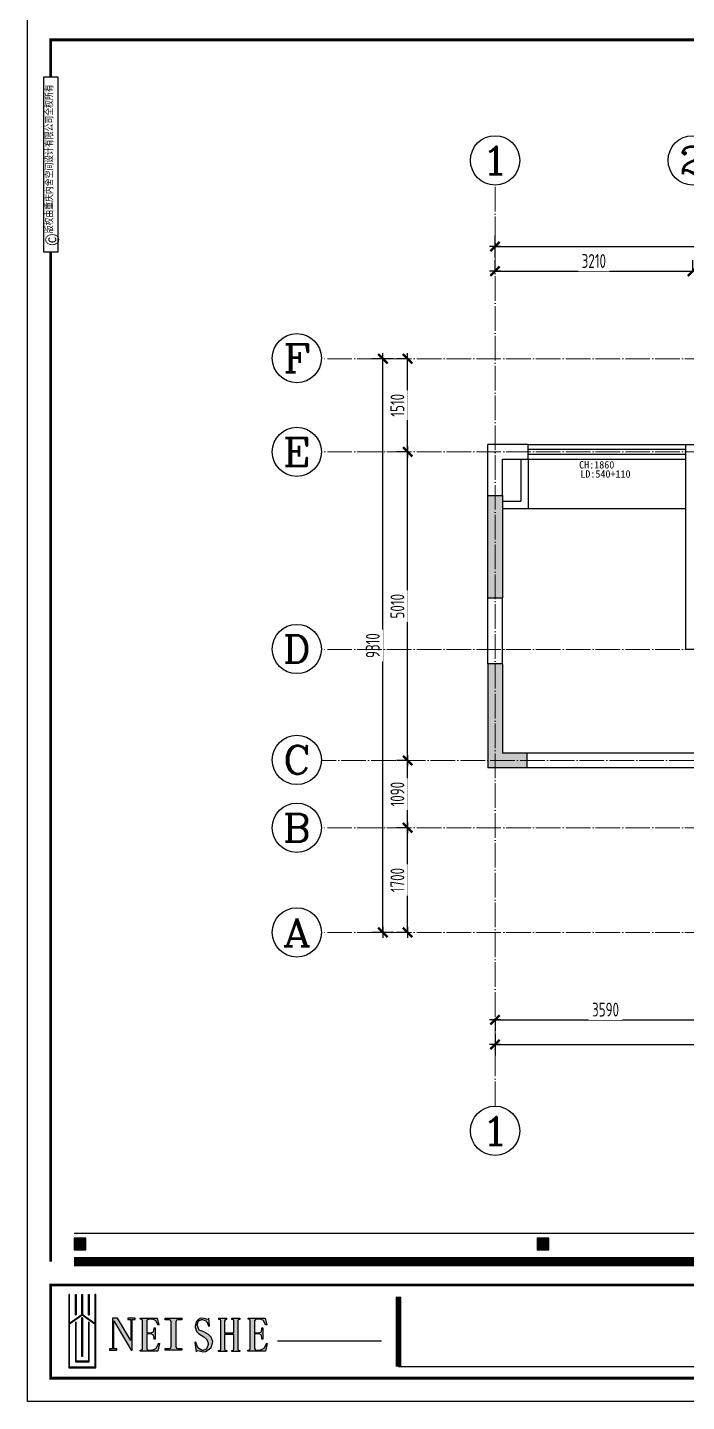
# Model space of a CAD drawing. Header units: inches. Extents: x -50945 to 250244, y -404780 to 18493.
# Drawn here: x 27755 to 38460, y -292400 to -270102 of the extents above; entities that cross this region are included whole.
import ezdxf
from ezdxf.enums import TextEntityAlignment as Align

# ---------------------------------------------------------------- set-up
doc = ezdxf.new("R2010")
doc.units = ezdxf.units.IN
doc.header["$MEASUREMENT"] = 0
doc.linetypes.add('DOTE', pattern=[2.42, 2, -0.2, 0.02, -0.2])
for name, color, linetype in [('15开关布置图-YJ', 2, 'Continuous'), ('AXIS', 1, 'Continuous'), ('AXIS_TEXT', 7, 'Continuous'), ('A图框', 7, 'Continuous'), ('D-ARCHI', 250, 'Continuous'), ('EVH 立面填充', 8, 'Continuous'), ('IBS-003-建筑窗框', 3, 'Continuous'), ('IBS-182-原建筑非承重墙', 150, 'Continuous'), ('IBS-200-原建筑承重墙柱', 200, 'Continuous'), ('IBS-63-原建筑窗', 63, 'Continuous'), ('外标注', 50, 'Continuous')]:
    doc.layers.add(name, color=color, linetype=linetype)
doc.styles.add('04.YBC-外标注3.0', font='', dxfattribs={"width": 0.8, "height": 3})
doc.styles.add('_TCH_AXIS', font='COMPLEX', dxfattribs={"bigfont": 'GBCBIG'})
doc.styles.add('COMPLEX', font='COMPLEX')
doc.styles.add('HBA-DIMT', font='ARCHS.SHX', dxfattribs={"width": 0.8})
doc.styles.add('宋体', font='', dxfattribs={"width": 0.8})
doc.styles.get('04.YBC-外标注3.0').set_extended_font_data('SimSun')
doc.styles.get('宋体').set_extended_font_data('SimSun')
doc.dimstyles.new('HBA_40', dxfattribs={"dimscale": 50, "dimtxt": 2.5, "dimasz": 0.1, "dimexe": 2, "dimexo": 2.5, "dimgap": 0.6, "dimtad": 1, "dimdec": 0, "dimrnd": 5, "dimzin": 0, "dimtxsty": 'HBA-DIMT', "dimblk": 'HBA_DIMENSION_TICK', "dimblk1": 'HBA_DIMENSION_TICK', "dimblk2": 'HBA_DIMENSION_TICK', "dimcen": 0.125, "dimclrd": 44, "dimclre": 44, "dimclrt": 2, "dimadec": 0, "dimazin": 0, "dimtfac": 1, "dimtdec": 0, "dimtix": 1, "dimtmove": 1, "dimatfit": 3, "dimldrblk": 'HBA_Leader_Dot', "dimfxl": 0, "dimtvp": 1, "dimtfill": 1, "dimtolj": 1, "dimtzin": 0, "dimarcsym": 0})

# ---------------------------------------------------------------- blocks, each defined once
blk = doc.blocks.new('HBA_DIMENSION_TICK')
at = {"color": 0, "linetype": 'ByBlock'}
for p, q in [((-10, 0), (0, 0)), ((0, 0), (10, 0))]:
    blk.add_line(p, q, dxfattribs=at)
at = {"color": 50, "linetype": 'ByBlock'}
blk.add_solid([(-10, -7), (-7, -10), (7, 10), (10, 7)], dxfattribs=at)
blk = doc.blocks.new('*D254')
at = {"layer": 'Defpoints', "color": 0, "transparency": 16777216}
for p in [(35350, -285952), (38940, -285952), (38940, -286207)]:
    blk.add_point(p, dxfattribs=at)
at = {"layer": '外标注', "color": 44, "lineweight": -2, "transparency": 16777216}
for p, q in [((35350, -286177), (35350, -286387)), ((35359, -286207), (38931, -286207)), ((38940, -286177), (38940, -286387))]:
    blk.add_line(p, q, dxfattribs=at)
at = {"layer": '外标注', "color": 44, "lineweight": -2, "transparency": 16777216, "xscale": 9, "yscale": 9, "zscale": 9, "rotation": 180}
blk.add_blockref('HBA_DIMENSION_TICK', (35350, -286207), dxfattribs=at)
at = {"layer": '外标注', "color": 44, "lineweight": -2, "transparency": 16777216, "xscale": 9, "yscale": 9, "zscale": 9}
blk.add_blockref('HBA_DIMENSION_TICK', (38940, -286207), dxfattribs=at)
at = {"layer": '外标注', "color": 2, "transparency": 16777216, "insert": (37145, -286040), "char_height": 225, "attachment_point": 5, "style": 'HBA-DIMT', "bg_fill": 3, "box_fill_scale": 1.25, "bg_fill_color": 256, "bg_fill_true_color": 13158600, "bg_fill_transparency": 0}
blk.add_mtext('\\A1;3590', dxfattribs=at)
blk = doc.blocks.new('HBA_Leader_Dot')
at = {"color": 0, "linetype": 'ByBlock'}
blk.add_line((-5, 0), (-10, 0), dxfattribs=at)
at = {"color": 0, "linetype": 'ByBlock', "const_width": 5}
blk.add_lwpolyline([(-2.5, 0, 1), (2.5, 0, 1)], format="xyb", close=True, dxfattribs=at)
blk = doc.blocks.new('*D262')
at = {"layer": 'Defpoints', "color": 0, "transparency": 16777216}
for p in [(35350, -286207), (50050, -286207), (50050, -286607)]:
    blk.add_point(p, dxfattribs=at)
at = {"layer": '外标注', "color": 44, "lineweight": -2, "transparency": 16777216}
for p, q in [((35350, -286432), (35350, -286787)), ((50050, -286432), (50050, -286787)), ((35359, -286607), (50041, -286607))]:
    blk.add_line(p, q, dxfattribs=at)
at = {"layer": '外标注', "color": 44, "lineweight": -2, "transparency": 16777216, "xscale": 9, "yscale": 9, "zscale": 9, "rotation": 180}
blk.add_blockref('HBA_DIMENSION_TICK', (35350, -286607), dxfattribs=at)
at = {"layer": '外标注', "color": 44, "lineweight": -2, "transparency": 16777216, "xscale": 9, "yscale": 9, "zscale": 9}
blk.add_blockref('HBA_DIMENSION_TICK', (50050, -286607), dxfattribs=at)
at = {"layer": '外标注', "color": 2, "transparency": 16777216, "insert": (42700, -286440), "char_height": 225, "attachment_point": 5, "style": 'HBA-DIMT', "bg_fill": 3, "box_fill_scale": 1.25, "bg_fill_color": 256, "bg_fill_true_color": 13158600, "bg_fill_transparency": 0}
blk.add_mtext('\\A1;14700', dxfattribs=at)
blk = doc.blocks.new('*D268')
at = {"layer": 'Defpoints', "color": 0, "transparency": 16777216}
for p in [(38560, -274058), (35350, -274283), (38560, -274283)]:
    blk.add_point(p, dxfattribs=at)
at = {"layer": '外标注', "color": 44, "lineweight": -2, "transparency": 16777216}
for p, q in [((35350, -274058), (35350, -273878)), ((38560, -274058), (38560, -273878)), ((35359, -274058), (38551, -274058))]:
    blk.add_line(p, q, dxfattribs=at)
at = {"layer": '外标注', "color": 44, "lineweight": -2, "transparency": 16777216, "xscale": 9, "yscale": 9, "zscale": 9, "rotation": 180}
blk.add_blockref('HBA_DIMENSION_TICK', (35350, -274058), dxfattribs=at)
at = {"layer": '外标注', "color": 44, "lineweight": -2, "transparency": 16777216, "xscale": 9, "yscale": 9, "zscale": 9}
blk.add_blockref('HBA_DIMENSION_TICK', (38560, -274058), dxfattribs=at)
at = {"layer": '外标注', "color": 2, "transparency": 16777216, "insert": (36955, -273892), "char_height": 225, "attachment_point": 5, "style": 'HBA-DIMT', "bg_fill": 3, "box_fill_scale": 1.25, "bg_fill_color": 256, "bg_fill_true_color": 13158600, "bg_fill_transparency": 0}
blk.add_mtext('\\A1;3210', dxfattribs=at)
blk = doc.blocks.new('*D272')
at = {"layer": 'Defpoints', "color": 0, "transparency": 16777216}
for p in [(50050, -273658), (35350, -274058), (50050, -274058)]:
    blk.add_point(p, dxfattribs=at)
at = {"layer": '外标注', "color": 44, "lineweight": -2, "transparency": 16777216}
for p, q in [((35350, -273833), (35350, -273478)), ((50050, -273833), (50050, -273478)), ((35359, -273658), (50041, -273658))]:
    blk.add_line(p, q, dxfattribs=at)
at = {"layer": '外标注', "color": 44, "lineweight": -2, "transparency": 16777216, "xscale": 9, "yscale": 9, "zscale": 9, "rotation": 180}
blk.add_blockref('HBA_DIMENSION_TICK', (35350, -273658), dxfattribs=at)
at = {"layer": '外标注', "color": 44, "lineweight": -2, "transparency": 16777216, "xscale": 9, "yscale": 9, "zscale": 9}
blk.add_blockref('HBA_DIMENSION_TICK', (50050, -273658), dxfattribs=at)
at = {"layer": '外标注', "color": 2, "transparency": 16777216, "insert": (42700, -273492), "char_height": 225, "attachment_point": 5, "style": 'HBA-DIMT', "bg_fill": 3, "box_fill_scale": 1.25, "bg_fill_color": 256, "bg_fill_true_color": 13158600, "bg_fill_transparency": 0}
blk.add_mtext('\\A1;14700', dxfattribs=at)
blk = doc.blocks.new('*D273')
at = {"layer": 'Defpoints', "color": 0, "transparency": 16777216}
for p in [(33930, -283089), (34132, -283089), (34132, -284787)]:
    blk.add_point(p, dxfattribs=at)
at = {"layer": '外标注', "color": 44, "lineweight": -2, "transparency": 16777216}
for p, q in [((33930, -283089), (33750, -283089)), ((33930, -284778), (33930, -283098)), ((33930, -284787), (33750, -284787))]:
    blk.add_line(p, q, dxfattribs=at)
at = {"layer": '外标注', "color": 44, "lineweight": -2, "transparency": 16777216, "xscale": 9, "yscale": 9, "zscale": 9}
for p, rotation in [((33930, -283089), 90), ((33930, -284787), 270)]:
    blk.add_blockref('HBA_DIMENSION_TICK', p, dxfattribs=dict(at, rotation=rotation))
at = {"layer": '外标注', "color": 2, "transparency": 16777216, "insert": (33764, -283938), "char_height": 225, "attachment_point": 5, "rotation": 90, "style": 'HBA-DIMT', "bg_fill": 3, "box_fill_scale": 1.25, "bg_fill_color": 256, "bg_fill_true_color": 13158600, "bg_fill_transparency": 0}
blk.add_mtext('\\A1;1700', dxfattribs=at)
blk = doc.blocks.new('*D274')
at = {"layer": 'Defpoints', "color": 0, "transparency": 16777216}
for p in [(33930, -281999), (34132, -281999), (34132, -283089)]:
    blk.add_point(p, dxfattribs=at)
at = {"layer": '外标注', "color": 44, "lineweight": -2, "transparency": 16777216}
for p, q in [((33930, -281999), (33750, -281999)), ((33930, -283080), (33930, -282008)), ((33930, -283089), (33750, -283089))]:
    blk.add_line(p, q, dxfattribs=at)
at = {"layer": '外标注', "color": 44, "lineweight": -2, "transparency": 16777216, "xscale": 9, "yscale": 9, "zscale": 9}
for p, rotation in [((33930, -281999), 90), ((33930, -283089), 270)]:
    blk.add_blockref('HBA_DIMENSION_TICK', p, dxfattribs=dict(at, rotation=rotation))
at = {"layer": '外标注', "color": 2, "transparency": 16777216, "insert": (33764, -282544), "char_height": 225, "attachment_point": 5, "rotation": 90, "style": 'HBA-DIMT', "bg_fill": 3, "box_fill_scale": 1.25, "bg_fill_color": 256, "bg_fill_true_color": 13158600, "bg_fill_transparency": 0}
blk.add_mtext('\\A1;1090', dxfattribs=at)
blk = doc.blocks.new('*D275')
at = {"layer": 'Defpoints', "color": 0, "transparency": 16777216}
for p in [(33930, -276989), (34132, -276989), (34132, -281999)]:
    blk.add_point(p, dxfattribs=at)
at = {"layer": '外标注', "color": 44, "lineweight": -2, "transparency": 16777216}
for p, q in [((33930, -276989), (33750, -276989)), ((33930, -281990), (33930, -276998)), ((33930, -281999), (33750, -281999))]:
    blk.add_line(p, q, dxfattribs=at)
at = {"layer": '外标注', "color": 44, "lineweight": -2, "transparency": 16777216, "xscale": 9, "yscale": 9, "zscale": 9}
for p, rotation in [((33930, -276989), 90), ((33930, -281999), 270)]:
    blk.add_blockref('HBA_DIMENSION_TICK', p, dxfattribs=dict(at, rotation=rotation))
at = {"layer": '外标注', "color": 2, "transparency": 16777216, "insert": (33764, -279494), "char_height": 225, "attachment_point": 5, "rotation": 90, "style": 'HBA-DIMT', "bg_fill": 3, "box_fill_scale": 1.25, "bg_fill_color": 256, "bg_fill_true_color": 13158600, "bg_fill_transparency": 0}
blk.add_mtext('\\A1;5010', dxfattribs=at)
blk = doc.blocks.new('*D276')
at = {"layer": 'Defpoints', "color": 0, "transparency": 16777216}
for p in [(33930, -275478), (34132, -275478), (34132, -276989)]:
    blk.add_point(p, dxfattribs=at)
at = {"layer": '外标注', "color": 44, "lineweight": -2, "transparency": 16777216}
for p, q in [((33930, -275478), (33750, -275478)), ((33930, -276980), (33930, -275487)), ((33930, -276989), (33750, -276989))]:
    blk.add_line(p, q, dxfattribs=at)
at = {"layer": '外标注', "color": 44, "lineweight": -2, "transparency": 16777216, "xscale": 9, "yscale": 9, "zscale": 9}
for p, rotation in [((33930, -275478), 90), ((33930, -276989), 270)]:
    blk.add_blockref('HBA_DIMENSION_TICK', p, dxfattribs=dict(at, rotation=rotation))
at = {"layer": '外标注', "color": 2, "transparency": 16777216, "insert": (33764, -276233), "char_height": 225, "attachment_point": 5, "rotation": 90, "style": 'HBA-DIMT', "bg_fill": 3, "box_fill_scale": 1.25, "bg_fill_color": 256, "bg_fill_true_color": 13158600, "bg_fill_transparency": 0}
blk.add_mtext('\\A1;1510', dxfattribs=at)
blk = doc.blocks.new('*D277')
at = {"layer": 'Defpoints', "color": 0, "transparency": 16777216}
for p in [(33530, -275478), (33930, -275478), (33930, -284787)]:
    blk.add_point(p, dxfattribs=at)
at = {"layer": '外标注', "color": 44, "lineweight": -2, "transparency": 16777216}
for p, q in [((33705, -275478), (33350, -275478)), ((33530, -284778), (33530, -275487)), ((33705, -284787), (33350, -284787))]:
    blk.add_line(p, q, dxfattribs=at)
at = {"layer": '外标注', "color": 44, "lineweight": -2, "transparency": 16777216, "xscale": 9, "yscale": 9, "zscale": 9}
for p, rotation in [((33530, -275478), 90), ((33530, -284787), 270)]:
    blk.add_blockref('HBA_DIMENSION_TICK', p, dxfattribs=dict(at, rotation=rotation))
at = {"layer": '外标注', "color": 2, "transparency": 16777216, "insert": (33364, -280133), "char_height": 225, "attachment_point": 5, "rotation": 90, "style": 'HBA-DIMT', "bg_fill": 3, "box_fill_scale": 1.25, "bg_fill_color": 256, "bg_fill_true_color": 13158600, "bg_fill_transparency": 0}
blk.add_mtext('\\A1;9310', dxfattribs=at)
blk = doc.blocks.new('_AXISO')
blk.add_circle((0, 0), 0.5)
at = {"layer": 'AXIS_TEXT', "style": 'COMPLEX', "width": 1.041667}
blk.add_attdef('A', text='', height=0.56, dxfattribs=at).set_placement((-0.25, -0.28), (0.25, -0.28), align=Align.FIT)
blk = doc.blocks.new('gegwe')
h = blk.add_hatch(color=9)
h.paths.add_polyline_path([(189652, -49616), (189652, -49028), (189629, -49028), (189629, -49617), (189269, -49867), (189269, -49028), (189267, -49028), (189246, -49028), (189246, -51182), (190039, -51182), (190039, -49027), (190014, -49027), (190014, -49865), (190014, -49868)])
h.paths.add_polyline_path([(190014, -49898), (190014, -51161), (189269, -51161), (189269, -49898), (189642, -49636)], flags=16)
h.paths.add_polyline_path([(189641, -49706), (189653, -49716), (189653, -50844), (189629, -50844), (189629, -49716)], flags=0)
h.paths.add_polyline_path([(189825, -49834), (189847, -49852), (189847, -51000), (189439, -51000), (189439, -49849), (189461, -49834), (189461, -50979), (189825, -50979)], flags=0)
h.paths.add_polyline_path([(189439, -49636), (189459, -49620), (189459, -49028), (189439, -49028)], flags=17)
h.paths.add_polyline_path([(189822, -49620), (189847, -49637), (189847, -49027), (189822, -49027)])
at = {"color": 9}
for points in [[(189267, -49028), (189246, -49028), (189246, -51182), (190039, -51182), (190039, -49027), (190014, -49027), (190014, -49865), (190014, -49868)], [(189269, -49867), (189269, -49028), (189267, -49028)], [(189269, -49867), (189629, -49617), (189629, -49028)], [(189439, -49028), (189459, -49028), (189459, -49620), (189439, -49636), (189439, -49028)], [(189629, -49028), (189650, -49028), (189652, -49028), (189652, -49616), (190014, -49868)], [(190014, -49898), (189642, -49636), (189269, -49898)], [(190014, -49898), (190014, -51161), (189269, -51161), (189269, -49898)], [(189439, -49849), (189439, -51000), (189847, -51000), (189847, -49852), (189825, -49834), (189825, -50979), (189461, -50979), (189461, -49834), (189461, -49834), (189439, -49849)], [(189641, -49706), (189653, -49716), (189653, -50844), (189629, -50844), (189629, -49716), (189641, -49706)]]:
    blk.add_lwpolyline(points, dxfattribs=at)
blk.add_lwpolyline([(189822, -49027), (189842, -49027), (189847, -49027), (189847, -49637), (189822, -49620), (189822, -49027)], close=True, dxfattribs=at)
blk = doc.blocks.new('gegeg')
at = {"layer": 'A图框'}
h = blk.add_hatch(color=256, dxfattribs=at)
h.dxf.hatch_style = 1
h.paths.add_polyline_path([(133887, -57733), (134062, -57733), (134062, -57558), (133887, -57558)])
h = blk.add_hatch(color=256, dxfattribs=at)
h.dxf.hatch_style = 1
h.paths.add_polyline_path([(140844, -57733), (141019, -57733), (141019, -57558), (140844, -57558)])
for points in [[(134739, -58777), (134739, -59093), (134540, -58756), (134463, -58756), (134463, -59217), (134420, -59217), (134420, -59237), (134529, -59237), (134529, -59217), (134483, -59217), (134483, -58794), (134745, -59237), (134761, -59237), (134761, -58777), (134804, -58777), (134804, -58756), (134693, -58756), (134693, -58777)], [(134914, -59212), (134909, -59229), (134893, -59235), (134879, -59235), (134879, -59253), (135145, -59253), (135170, -59139), (135158, -59133), (135153, -59151), (135121, -59209), (135116, -59214), (135061, -59235), (135000, -59235), (134986, -59229), (134980, -59212), (134980, -58994), (135047, -58994), (135082, -59011), (135091, -59061), (135091, -59073), (135105, -59073), (135105, -58901), (135091, -58901), (135091, -58919), (135082, -58962), (135047, -58977), (134980, -58977), (134980, -58796), (134986, -58779), (135000, -58774), (135065, -58773), (135114, -58794), (135151, -58861), (135163, -58855), (135137, -58756), (134881, -58756), (134881, -58773), (134893, -58773), (134909, -58779), (134914, -58797)], [(135417, -58811), (135426, -58787), (135445, -58779), (135506, -58779), (135506, -58756), (135256, -58756), (135256, -58779), (135317, -58779), (135338, -58787), (135344, -58810), (135344, -59182), (135339, -59205), (135316, -59213), (135256, -59213), (135256, -59237), (135506, -59237), (135506, -59213), (135446, -59213), (135427, -59206), (135417, -59182)], [(135837, -59038), (135882, -59078), (135903, -59132), (135902, -59152), (135881, -59208), (135872, -59220), (135825, -59243), (135813, -59242), (135761, -59214), (135741, -59189), (135716, -59118), (135702, -59123), (135721, -59263), (135737, -59248), (135751, -59243), (135823, -59263), (135863, -59257), (135916, -59223), (135949, -59199), (135968, -59131), (135971, -59105), (135945, -59040), (135909, -59002), (135837, -58960), (135798, -58947), (135768, -58935), (135738, -58864), (135753, -58809), (135762, -58797), (135809, -58778), (135816, -58777), (135869, -58797), (135880, -58811), (135910, -58880), (135922, -58873), (135912, -58756), (135903, -58771), (135889, -58777), (135860, -58765), (135816, -58756), (135782, -58762), (135736, -58794), (135724, -58813), (135707, -58877), (135707, -58896), (135730, -58964), (135755, -58986)], [(136289, -59003), (136289, -59216), (136284, -59234), (136268, -59240), (136256, -59240), (136256, -59258), (136379, -59258), (136379, -59240), (136367, -59240), (136353, -59234), (136346, -59218), (136346, -58797), (136353, -58780), (136367, -58774), (136377, -58774), (136377, -58756), (136258, -58756), (136258, -58774), (136268, -58774), (136284, -58780), (136289, -58797), (136289, -58975), (136150, -58975), (136150, -58797), (136157, -58780), (136172, -58774), (136180, -58774), (136180, -58756), (136062, -58756), (136062, -58774), (136072, -58774), (136088, -58780), (136093, -58797), (136093, -59216), (136088, -59234), (136072, -59240), (136060, -59240), (136060, -59258), (136183, -59258), (136183, -59240), (136171, -59240), (136157, -59235), (136150, -59217), (136150, -59003)], [(136534, -59212), (136530, -59229), (136514, -59235), (136499, -59235), (136499, -59253), (136765, -59253), (136791, -59139), (136779, -59133), (136774, -59151), (136742, -59209), (136736, -59214), (136681, -59235), (136621, -59235), (136607, -59229), (136600, -59212), (136600, -58994), (136667, -58994), (136702, -59011), (136711, -59061), (136711, -59073), (136725, -59073), (136725, -58901), (136711, -58901), (136711, -58919), (136702, -58962), (136668, -58977), (136600, -58977), (136600, -58796), (136606, -58779), (136620, -58774), (136686, -58773), (136734, -58794), (136771, -58861), (136783, -58855), (136758, -58756), (136502, -58756), (136502, -58773), (136513, -58773), (136530, -58779), (136534, -58797)], [(138503, -59104), (138503, -59096), (136951, -59096), (136951, -59104)]]:
    blk.add_hatch(color=256, dxfattribs=at).paths.add_polyline_path(points)
for p, q in [((133887, -57482), (161887, -57482)), ((138761, -59483), (146834, -59483))]:
    blk.add_line(p, q, dxfattribs=at)
for points in [[(162587, -39218), (162587, -60008), (133187, -60008), (133187, -39218)], [(133431, -40125), (133643, -40125), (133643, -42755), (133431, -42755)], [(134062, -57558), (133887, -57558), (133887, -57733), (134062, -57733)], [(141019, -57558), (140844, -57558), (140844, -57733), (141019, -57733)], [(134739, -58777), (134739, -59093), (134540, -58756), (134463, -58756), (134463, -59217), (134420, -59217), (134420, -59237), (134529, -59237), (134529, -59217), (134483, -59217), (134483, -58794), (134745, -59237), (134761, -59237), (134761, -58777), (134804, -58777), (134804, -58756), (134693, -58756), (134693, -58777), (134739, -58777)], [(135256, -58756), (135506, -58756), (135506, -58779), (135445, -58779), (135426, -58787), (135417, -58811), (135417, -59182), (135427, -59206), (135446, -59213), (135506, -59213), (135506, -59237), (135256, -59237), (135256, -59213), (135316, -59213), (135339, -59205), (135344, -59182), (135344, -58810), (135338, -58787), (135317, -58779), (135256, -58779), (135256, -58756)], [(136951, -59096), (138503, -59096), (138503, -59104), (136951, -59104)]]:
    blk.add_lwpolyline(points, close=True, dxfattribs=at)
for points, const_width in [([(133537, -40125), (133537, -39568), (162237, -39568), (162237, -57908)], 42), ([(133537, -57908), (133537, -42755)], 42), ([(161887, -57908), (133887, -57908)], 140), ([(138761, -58433), (138761, -59483)], 84)]:
    blk.add_lwpolyline(points, dxfattribs=dict(at, const_width=const_width))
at = {"layer": 'A图框', "const_width": 42}
blk.add_lwpolyline([(133537, -58258), (162237, -58258), (162237, -59658), (133537, -59658)], close=True, dxfattribs=at)
at = {"layer": 'A图框'}
for points in [[(134882, -58756), (135137, -58756), (135163, -58855), (135151, -58861), (135116, -58798), (135112, -58793), (135065, -58773), (135000, -58774), (134986, -58779), (134980, -58796), (134980, -58977), (135047, -58977), (135082, -58962), (135091, -58919), (135091, -58901), (135105, -58901), (135105, -59073), (135091, -59073), (135091, -59061), (135082, -59011), (135047, -58994), (134980, -58994), (134980, -59212), (134986, -59229), (135000, -59235), (135061, -59235), (135116, -59214), (135121, -59209), (135153, -59151), (135158, -59133), (135170, -59139), (135145, -59253), (134879, -59253), (134879, -59235), (134893, -59235), (134909, -59229), (134914, -59212), (134914, -58797), (134909, -58779), (134893, -58773), (134881, -58773), (134881, -58756)], [(135910, -58880), (135922, -58873), (135912, -58756), (135903, -58771), (135889, -58777), (135860, -58765), (135816, -58756), (135782, -58762), (135736, -58794), (135724, -58813), (135707, -58877), (135707, -58896), (135730, -58964), (135755, -58986), (135837, -59038), (135882, -59078), (135903, -59132), (135902, -59152), (135881, -59208), (135872, -59220), (135825, -59243), (135813, -59242), (135761, -59214), (135741, -59189), (135716, -59118), (135702, -59123), (135721, -59263), (135737, -59248), (135751, -59243), (135823, -59263), (135863, -59257), (135916, -59223), (135949, -59199), (135968, -59131), (135971, -59105), (135945, -59040), (135909, -59002), (135837, -58960), (135798, -58947), (135768, -58935), (135738, -58864), (135753, -58809), (135762, -58797), (135809, -58778), (135816, -58777), (135869, -58797), (135880, -58811), (135910, -58880)], [(136258, -58756), (136377, -58756), (136377, -58774), (136367, -58774), (136353, -58780), (136346, -58797), (136346, -59218), (136353, -59234), (136367, -59240), (136379, -59240), (136379, -59258), (136256, -59258), (136256, -59240), (136268, -59240), (136284, -59234), (136289, -59216), (136289, -59003), (136150, -59003), (136150, -59217), (136157, -59235), (136171, -59240), (136183, -59240), (136183, -59258), (136060, -59258), (136060, -59240), (136072, -59240), (136088, -59234), (136093, -59216), (136093, -58797), (136088, -58780), (136072, -58774), (136062, -58774), (136062, -58756), (136180, -58756), (136180, -58774), (136172, -58774), (136157, -58780), (136150, -58797), (136150, -58975), (136289, -58975), (136289, -58797), (136284, -58780), (136268, -58774), (136258, -58774), (136258, -58756)], [(136502, -58756), (136758, -58756), (136783, -58855), (136771, -58861), (136736, -58798), (136732, -58793), (136686, -58773), (136620, -58774), (136606, -58779), (136600, -58796), (136600, -58977), (136668, -58977), (136702, -58962), (136711, -58919), (136711, -58901), (136725, -58901), (136725, -59073), (136711, -59073), (136711, -59061), (136702, -59011), (136667, -58994), (136600, -58994), (136600, -59212), (136607, -59229), (136621, -59235), (136681, -59235), (136736, -59214), (136742, -59209), (136774, -59151), (136779, -59133), (136791, -59139), (136765, -59253), (136499, -59253), (136499, -59235), (136514, -59235), (136530, -59229), (136534, -59212), (136534, -58797), (136530, -58779), (136513, -58773), (136502, -58773), (136502, -58756)]]:
    blk.add_lwpolyline(points, dxfattribs=at)
at = {"layer": '15开关布置图-YJ', "color": 2, "xscale": 0.5119999999988067, "yscale": 0.5119999999988067, "zscale": 0.5119999999988067}
blk.add_blockref('gegwe', (36914, -33299), dxfattribs=at)
at = {"layer": 'A图框', "rotation": 90, "style": '04.YBC-外标注3.0'}
for s, insert, char_height, width, attachment_point in [('版权由重庆内舍空间设计有限公司全权所有', (133460, -42471), 105, 2420.6, 1), ('©', (133559, -42567), 210, 191.34, 5)]:
    blk.add_mtext(s, dxfattribs=dict(at, insert=insert, char_height=char_height, width=width, attachment_point=attachment_point))

msp = doc.modelspace()

# ---------------------------------------------------------------- hatches: boundary and pattern name
at = {"layer": 'EVH 立面填充'}
h = msp.add_hatch(color=256, dxfattribs=at)
h.dxf.hatch_style = 1
h.paths.add_polyline_path([(35230.5, -279358.62), (35470.5, -279358.62), (35470.5, -277698.62), (35230.5, -277698.62)])
h = msp.add_hatch(color=256, dxfattribs=at)
h.dxf.hatch_style = 1
h.paths.add_polyline_path([(35470.5, -281878.62), (35470.5, -280428.62), (35230.5, -280428.62), (35230.5, -282118.62), (35870.5, -282118.62), (35870.5, -281878.62)])

# ---------------------------------------------------------------- linework, layer by layer
at = {"layer": 'IBS-003-建筑窗框', "color": 251, "ltscale": 10}
for p, q in [((35890.5, -276867.62), (38450.5, -276867.62)), ((35890.5, -277108.62), (38450.5, -277108.62))]:
    msp.add_line(p, q, dxfattribs=at)
at = {"layer": 'IBS-182-原建筑非承重墙'}
for p, q in [((35890.5, -276867.62), (35230.5, -276867.62)), ((35230.5, -277698.62), (35230.5, -276868.62)), ((35890.5, -277108.62), (35890.5, -276867.62)), ((38450.5, -276867.62), (38670.5, -276867.62)), ((38450.5, -280198.62), (38450.5, -276868.62)), ((35470.5, -277698.62), (35470.5, -277108.62)), ((35470.5, -277108.62), (35890.5, -277108.62)), ((35770.5, -277108.62), (35770.5, -277788.62)), ((35890.5, -277108.62), (35890.5, -277908.62)), ((35470.5, -277788.62), (35770.5, -277788.62)), ((35470.5, -277908.62), (35890.5, -277908.62)), ((35890.5, -277908.62), (38450.5, -277908.62)), ((35230.5, -280428.62), (35230.5, -279358.62)), ((35470.5, -280428.62), (35470.5, -279358.62)), ((39990.5, -280198.62), (38450.5, -280198.62)), ((38820.2, -281878.62), (35870.5, -281878.62)), ((38820.2, -282118.62), (35870.5, -282118.62))]:
    msp.add_line(p, q, dxfattribs=at)
at = {"layer": 'IBS-200-原建筑承重墙柱', "ltscale": 0.02}
for p, q in [((35230.5, -277698.62), (35470.5, -277698.62)), ((35230.5, -279358.62), (35230.5, -277698.62)), ((35470.5, -277698.62), (35470.5, -279358.62)), ((35230.5, -279358.62), (35470.5, -279358.62)), ((35470.5, -280428.62), (35230.5, -280428.62)), ((35230.5, -280428.62), (35230.5, -282118.62)), ((35470.5, -280428.62), (35470.5, -281878.62)), ((35870.5, -281878.62), (35470.5, -281878.62)), ((35870.5, -282118.62), (35870.5, -281878.62)), ((35870.5, -282118.62), (35230.5, -282118.62))]:
    msp.add_line(p, q, dxfattribs=at)
at = {"layer": 'IBS-63-原建筑窗'}
for p, q in [((35890.5, -276947.62), (38450.5, -276947.62)), ((35890.5, -277028.62), (38450.5, -277028.62))]:
    msp.add_line(p, q, dxfattribs=at)

# ---------------------------------------------------------------- block references
at = {"layer": 'AXIS'}
ref = msp.add_blockref('_AXISO', (35350.5, -272258.38), dxfattribs=dict(at, xscale=800, yscale=800, zscale=800))
ref.add_attrib('A', '1', dxfattribs={"layer": 'AXIS_TEXT', "height": 452.55, "style": '_TCH_AXIS', "width": 2.333333}).set_placement((35124.22, -272484.65), (35576.77, -272484.65), align=Align.FIT)
ref = msp.add_blockref('_AXISO', (38560.5, -272258.38), dxfattribs=dict(at, xscale=800, yscale=800, zscale=800))
ref.add_attrib('A', '2', dxfattribs={"layer": 'AXIS_TEXT', "height": 452.55, "style": '_TCH_AXIS', "width": 1.5}).set_placement((38334.22, -272484.65), (38786.77, -272484.65), align=Align.FIT)
ref = msp.add_blockref('_AXISO', (32130.62, -275468.38), dxfattribs=dict(at, xscale=800, yscale=800, zscale=800))
ref.add_attrib('A', 'F', dxfattribs={"layer": 'AXIS_TEXT', "height": 452.55, "style": '_TCH_AXIS', "width": 1.3125}).set_placement((31904.35, -275694.65), (32356.9, -275694.65), align=Align.FIT)
ref = msp.add_blockref('_AXISO', (32130.5, -276988.62), dxfattribs=dict(at, xscale=800, yscale=800, zscale=800))
ref.add_attrib('A', 'E', dxfattribs={"layer": 'AXIS_TEXT', "height": 452.55, "style": '_TCH_AXIS', "width": 1.3125}).set_placement((31904.22, -277214.89), (32356.77, -277214.89), align=Align.FIT)
ref = msp.add_blockref('_AXISO', (32130.5, -280188.39), dxfattribs=dict(at, xscale=800, yscale=800, zscale=800))
ref.add_attrib('A', 'D', dxfattribs={"layer": 'AXIS_TEXT', "height": 452.55, "style": '_TCH_AXIS', "width": 1.235294}).set_placement((31904.22, -280414.66), (32356.77, -280414.66), align=Align.FIT)
ref = msp.add_blockref('_AXISO', (32130.5, -281988.39), dxfattribs=dict(at, xscale=800, yscale=800, zscale=800))
ref.add_attrib('A', 'C', dxfattribs={"layer": 'AXIS_TEXT', "height": 452.55, "style": '_TCH_AXIS', "width": 1.4}).set_placement((31904.22, -282214.66), (32356.77, -282214.66), align=Align.FIT)
ref = msp.add_blockref('_AXISO', (32130.5, -283088.62), dxfattribs=dict(at, xscale=800, yscale=800, zscale=800))
ref.add_attrib('A', 'B', dxfattribs={"layer": 'AXIS_TEXT', "height": 452.55, "style": '_TCH_AXIS', "width": 1.235294}).set_placement((31904.22, -283314.89), (32356.77, -283314.89), align=Align.FIT)
ref = msp.add_blockref('_AXISO', (32130.7, -284786.95), dxfattribs=dict(at, xscale=800, yscale=800, zscale=800))
ref.add_attrib('A', 'A', dxfattribs={"layer": 'AXIS_TEXT', "height": 452.55, "style": '_TCH_AXIS', "width": 1.166667}).set_placement((31904.43, -285013.23), (32356.97, -285013.23), align=Align.FIT)
ref = msp.add_blockref('_AXISO', (35350.5, -288006.95), dxfattribs=dict(at, xscale=800, yscale=800, zscale=800))
ref.add_attrib('A', '1', dxfattribs={"layer": 'AXIS_TEXT', "height": 452.55, "style": '_TCH_AXIS', "width": 2.333333}).set_placement((35124.22, -288233.23), (35576.77, -288233.23), align=Align.FIT)

# ---------------------------------------------------------------- texts
at = {"layer": 'IBS-63-原建筑窗', "style": '宋体'}
for s, p in [('CH:1860', (36716.21, -277258.67)), ('LD:540+110', (36735.14, -277407.2))]:
    msp.add_text(s, height=120, dxfattribs=at).set_placement(p)

# ---------------------------------------------------------------- dimensions: what is measured, and where the dimension line sits
at = {"layer": '外标注'}
for base, p1, p2, picture, middle in [((38560.5, -274058.38), (35350.5, -274282.96), (38560.5, -274282.96), '*D268', (36955.5, -273891.88)), ((38940.2, -286206.95), (35350.5, -285951.91), (38940.2, -285951.91), '*D254', (37145.35, -286040.45))]:
    dim = msp.add_linear_dim(base=base, p1=p1, p2=p2, dimstyle='HBA_40', override={"dimscale": 90, "dimfxl": 200, "dimfxlon": 1}, dxfattribs=at)
    dim.commit()
    dim.dimension.update_dxf_attribs({"geometry": picture, "text_midpoint": middle})
dim = msp.add_linear_dim(base=(33930.5, -283088.62), p1=(34131.66, -284786.95), p2=(34131.66, -283088.62), angle=270, dimstyle='HBA_40', override={"dimscale": 90, "dimfxl": 200, "dimfxlon": 1}, dxfattribs=at)
dim.commit()
dim.dimension.update_dxf_attribs({"geometry": '*D273', "text_midpoint": (33764, -283937.79)})

# ---------------------------------------------------------------- next in the draw order: dimensions: what is measured, and where the dimension line sits
for base, p1, p2, picture, middle in [((50050.5, -273658.38), (35350.5, -274058.38), (50050.5, -274058.38), '*D272', (42700.5, -273491.88)), ((50050.5, -286606.95), (35350.5, -286206.95), (50050.5, -286206.95), '*D262', (42700.5, -286440.45))]:
    dim = msp.add_linear_dim(base=base, p1=p1, p2=p2, dimstyle='HBA_40', override={"dimscale": 90, "dimfxl": 200, "dimfxlon": 1}, dxfattribs=at)
    dim.commit()
    dim.dimension.update_dxf_attribs({"geometry": picture, "text_midpoint": middle})
dim = msp.add_linear_dim(base=(33930.5, -281998.62), p1=(34131.66, -283088.62), p2=(34131.66, -281998.62), angle=270, dimstyle='HBA_40', override={"dimscale": 90, "dimfxl": 200, "dimfxlon": 1}, dxfattribs=at)
dim.commit()
dim.dimension.update_dxf_attribs({"geometry": '*D274', "text_midpoint": (33764, -282543.62)})

# ---------------------------------------------------------------- next in the draw order: linework, layer by layer
at = {"layer": 'D-ARCHI', "color": 251, "linetype": 'DOTE', "lineweight": 5, "ltscale": 200}
msp.add_line((35350.5, -287606.95), (35350.5, -272658.38), dxfattribs=at)

# ---------------------------------------------------------------- next in the draw order: dimensions: what is measured, and where the dimension line sits
at = {"layer": '外标注'}
dim = msp.add_linear_dim(base=(33930.5, -276988.62), p1=(34131.66, -281998.62), p2=(34131.66, -276988.62), angle=270, dimstyle='HBA_40', override={"dimscale": 90, "dimfxl": 200, "dimfxlon": 1}, dxfattribs=at)
dim.commit()
dim.dimension.update_dxf_attribs({"geometry": '*D275', "text_midpoint": (33764, -279493.62)})

# ---------------------------------------------------------------- next in the draw order: dimensions: what is measured, and where the dimension line sits
dim = msp.add_linear_dim(base=(33930.5, -275478.38), p1=(34131.66, -276988.62), p2=(34131.66, -275478.38), angle=270, dimstyle='HBA_40', override={"dimscale": 90, "dimfxl": 200, "dimfxlon": 1}, dxfattribs=at)
dim.commit()
dim.dimension.update_dxf_attribs({"geometry": '*D276', "text_midpoint": (33764, -276233.5)})

# ---------------------------------------------------------------- next in the draw order: dimensions: what is measured, and where the dimension line sits
dim = msp.add_linear_dim(base=(33530.5, -275478.38), p1=(33930.5, -284786.95), p2=(33930.5, -275478.38), angle=90, dimstyle='HBA_40', override={"dimscale": 90, "dimfxl": 200, "dimfxlon": 1}, dxfattribs=at)
dim.commit()
dim.dimension.update_dxf_attribs({"geometry": '*D277', "text_midpoint": (33364, -280132.66)})

# ---------------------------------------------------------------- next in the draw order: linework, layer by layer
at = {"layer": 'D-ARCHI', "color": 251, "linetype": 'DOTE', "lineweight": 5, "ltscale": 200}
for p, q in [((52870.5, -275478.38), (32543.24, -275478.38)), ((52870.5, -276988.62), (32530.5, -276988.62)), ((52870.5, -280198.62), (32543.24, -280198.62)), ((39060.2, -281998.62), (32543.24, -281998.62)), ((52870.5, -283088.62), (32543.24, -283088.62)), ((52870.5, -284786.95), (32543.24, -284786.95))]:
    msp.add_line(p, q, dxfattribs=at)

# ---------------------------------------------------------------- next in the draw order: block references
at = {"layer": '15开关布置图-YJ', "color": 2, "xscale": 1.081091401797356, "yscale": 1.081091401797356, "zscale": 1.081091401797356}
msp.add_blockref('gegeg', (-116232.48, -227526.41), dxfattribs=at)

doc.saveas('drawing.dxf')
